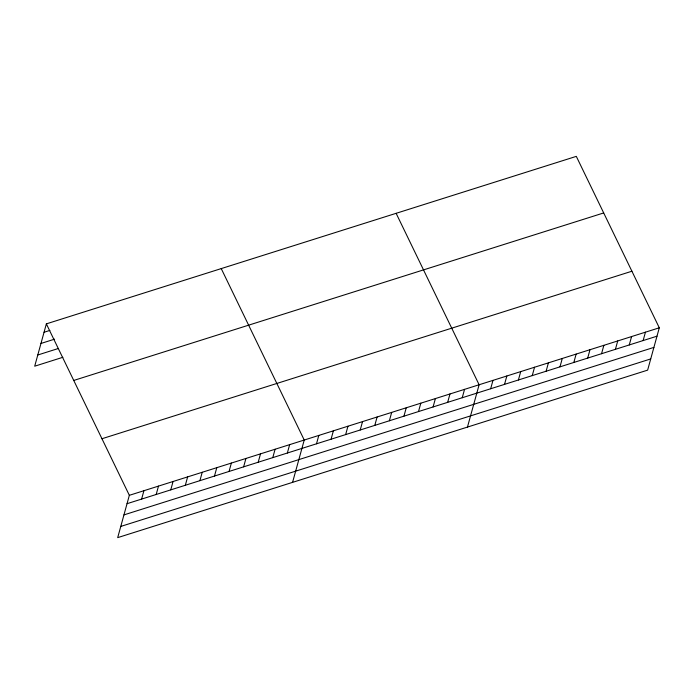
<?xml version="1.0" encoding="UTF-8"?>
<svg xmlns="http://www.w3.org/2000/svg" width="694" height="694" viewBox="0 0 694 694"><rect width="100%" height="100%" fill="white"/><g stroke="black" fill="none" stroke-linecap="round" stroke-linejoin="round"><path stroke-width="1.04" d="M46.359 323.872L129.344 495.316L117.694 537.633L647.641 370.128L659.3 327.802L576.306 156.367L46.359 323.872L34.7 366.198L62.876 357.289M141.611 499.09L143.918 490.71M156.185 494.484L158.492 486.104M170.759 489.877L173.066 481.497M185.333 485.271L187.64 476.891M199.907 480.664L202.214 472.284M214.481 476.058L216.788 467.678M229.055 471.452L231.362 463.072M243.629 466.845L245.936 458.456M258.203 462.239L260.51 453.85M272.777 457.632L275.084 449.244M287.351 453.026L289.658 444.637M292.573 482.356L304.232 440.031L221.239 268.595M316.499 443.813L318.806 435.424M331.073 439.207L333.38 430.818M345.647 434.6L347.954 426.211M360.221 429.994L362.528 421.605M374.795 425.387L377.102 416.999M389.369 420.781L391.676 412.392M403.943 416.174L406.25 407.786M418.508 411.568L420.824 403.179M433.082 406.962L435.398 398.573M447.656 402.355L449.972 393.966M462.23 397.749L464.546 389.36M467.461 427.079L479.12 384.754L396.127 213.318M490.667 388.761L492.974 380.373M504.529 384.381L506.837 375.992M518.392 380L520.7 371.611M532.246 375.619L534.554 367.23M546.109 371.238L548.416 362.849M559.971 366.857L562.279 358.468M573.825 362.476L576.141 354.087M587.688 358.095L589.995 349.707M601.551 353.714L603.858 345.326M615.413 349.334L617.721 340.945M629.267 344.944L631.583 336.564M643.13 340.563L645.437 332.183M44.052 332.261L49.881 330.413M40.963 343.461L54.566 339.158M37.788 354.998L58.192 348.544M73.746 380.451L603.693 212.937M101.957 438.738L631.913 271.224M129.344 495.316L659.3 327.802M127.037 503.697L656.992 336.182M123.957 514.896L653.904 347.39M120.773 526.434L650.729 358.928"/></g></svg>
